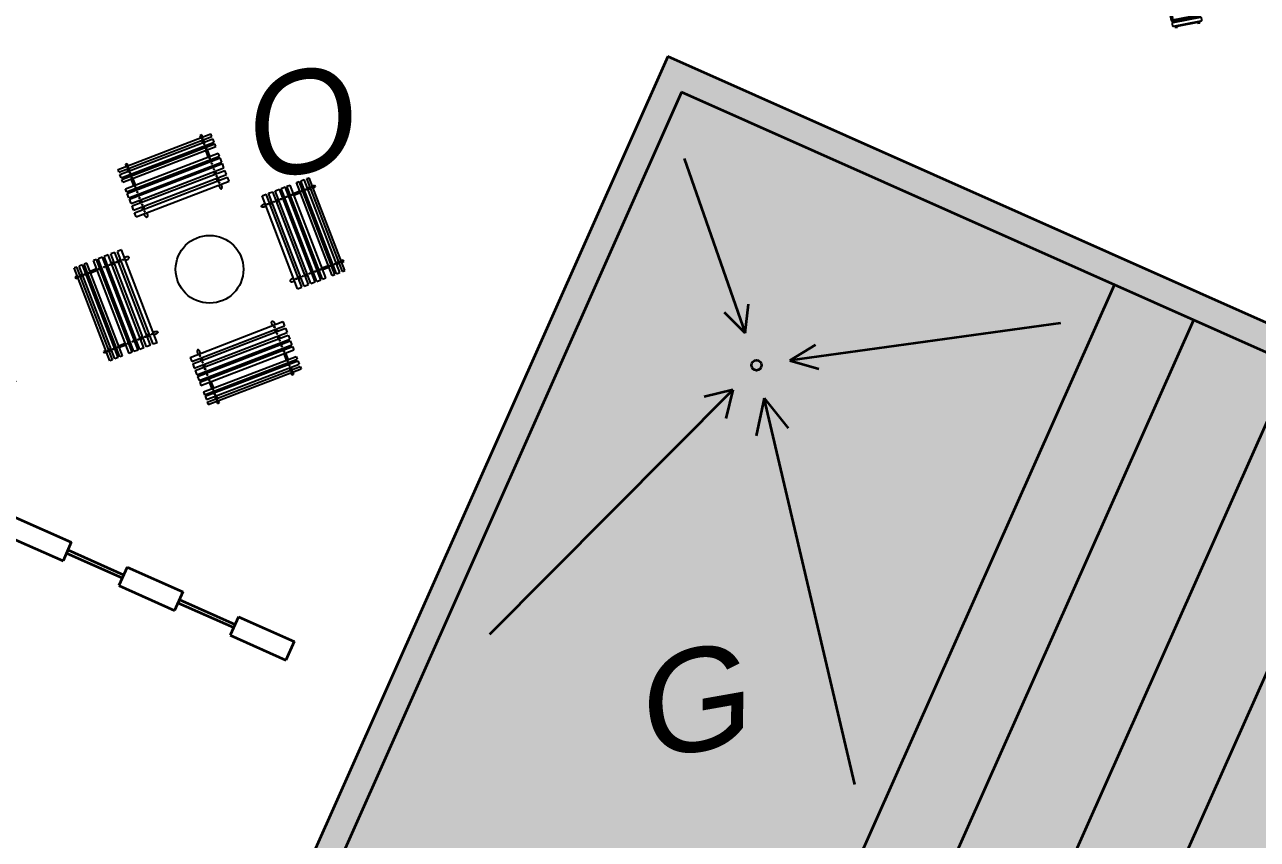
# Model space of a CAD drawing. Header units: millimetres. Extents: x 525387 to 527545, y 2235066 to 2235448.
# Drawn here: x 525562.22 to 525580.41, y 2235115.52 to 2235127.53 of the extents above; entities that cross this region are included whole.
import ezdxf

# ---------------------------------------------------------------- set-up
doc = ezdxf.new("R2010")
doc.units = ezdxf.units.MM
for name, color, linetype in [('auxiliar', 6, 'Continuous'), ('muebles', 2, 'Continuous'), ('pie de plano', 7, 'Continuous'), ('PISOS', 7, 'Continuous')]:
    doc.layers.add(name, color=color, linetype=linetype)
doc.layers.add('jardin', color=72, linetype='Continuous', lineweight=5)
doc.layers.add('muro', color=5, linetype='Continuous', lineweight=35)
doc.styles.add('ARIAL', font='ariali.ttf')

# ---------------------------------------------------------------- blocks, each defined once
blk = doc.blocks.new('Muco01pl')
at = {"color": 0, "linetype": 'ByBlock'}
for p, q in [((0.183, -0.12), (-0.167, -0.12)), ((-0.158, -0.01), (-0.132, -0.01)), ((-0.158, -0.01), (-0.158, -0.035)), ((-0.158, -0.083), (-0.158, -0.098)), ((-0.132, -0.035), (-0.132, -0.01)), ((-0.132, -0.022), (0.145, -0.022)), ((-0.132, -0.098), (-0.132, -0.083)), ((0.145, -0.01), (0.171, -0.01)), ((0.145, -0.01), (0.145, -0.035)), ((0.145, -0.083), (0.145, -0.098)), ((0.171, -0.035), (0.171, -0.01)), ((0.171, -0.098), (0.171, -0.083)), ((0.186, -0.473), (0.186, -0.123))]:
    blk.add_line(p, q, dxfattribs=at)
for points in [[(0.19, -0.035), (-0.18, -0.035, 0.414214), (-0.195, -0.05), (-0.195, -0.068, 0.414214), (-0.18, -0.083), (0.19, -0.083, 0.414214), (0.205, -0.068), (0.205, -0.05, 0.414214)], [(0.183, -0.098), (-0.167, -0.098, 0.414214), (-0.192, -0.123), (-0.192, -0.473, 0.414214), (-0.167, -0.498), (0.183, -0.498, 0.414214), (0.208, -0.473), (0.208, -0.123, 0.414214)]]:
    blk.add_lwpolyline(points, format="xyb", close=True, dxfattribs=at)
for points in [[(-0.17, -0.123), (-0.17, -0.473)], [(-0.167, -0.475), (0.183, -0.475)]]:
    blk.add_lwpolyline(points, dxfattribs=at)
for centre, start, end in [((-0.167, -0.123), 90, 180), ((0.183, -0.123), 0, 90), ((-0.167, -0.473), 180, 270), ((0.183, -0.473), 270, 0)]:
    blk.add_arc(centre, 0.0029, start, end, dxfattribs=at)
blk = doc.blocks.new('Arbo-p12')
at = {"color": 0, "linetype": 'ByBlock', "lineweight": 0}
for p, q in [((-0.099, 0.183), (-0.136, 0.494)), ((-0.099, 0.183), (-0.107, 0.489)), ((-0.099, 0.183), (-0.046, 0.487)), ((0.165, 0.278), (0.101, 0.528)), ((0.165, 0.278), (0.273, 0.459)), ((-0.099, 0.183), (-0.34, 0.405)), ((0.165, 0.278), (0.277, 0.438)), ((-0.099, 0.183), (-0.404, 0.271)), ((-0.099, 0.183), (-0.398, 0.239)), ((-0.099, 0.183), (-0.249, 0.072)), ((-0.099, 0.183), (-0.218, 0.058)), ((-0.099, 0.183), (-0.203, 0.049)), ((-0.099, 0.183), (-0.19, 0.039)), ((-0.099, 0.183), (0.034, 0.159)), ((-0.099, 0.183), (-0.072, 0.032)), ((-0.099, 0.183), (-0.042, 0.086)), ((0.165, 0.278), (-0.029, 0.259)), ((0.165, 0.278), (-0.023, 0.235)), ((0.165, 0.278), (-0.016, 0.202)), ((0.165, 0.278), (0.075, 0.181)), ((0.191, -0.081), (0.158, 0.226)), ((0.165, 0.278), (0.203, 0.206)), ((0.165, 0.278), (0.233, 0.203)), ((0.165, 0.278), (0.357, 0.157)), ((0.165, 0.278), (0.344, 0.185)), ((0.191, -0.081), (0.189, 0.218)), ((0.191, -0.081), (0.272, 0.215)), ((0.191, -0.081), (0.219, 0.213)), ((-0.307, -0.102), (-0.381, 0.085)), ((-0.307, -0.102), (-0.373, 0.116)), ((-0.307, -0.102), (-0.31, 0.107)), ((-0.307, -0.102), (-0.258, 0.101)), ((0.191, -0.081), (-0.1, 0.03)), ((0.191, -0.081), (-0.066, 0.146)), ((0.191, -0.081), (0.46, 0.06)), ((0.191, -0.081), (0.485, 0.038)), ((-0.307, -0.102), (-0.507, -0.167)), ((-0.307, -0.102), (-0.497, -0.149)), ((-0.307, -0.102), (-0.423, -0.333)), ((-0.307, -0.102), (-0.112, -0.081)), ((-0.307, -0.102), (-0.168, -0.147)), ((-0.307, -0.102), (-0.193, -0.162)), ((-0.307, -0.102), (-0.207, -0.173)), ((0.191, -0.081), (-0.105, -0.242)), ((0.191, -0.081), (0.338, -0.353)), ((0.191, -0.081), (0.388, -0.317)), ((0.191, -0.081), (0.413, -0.303)), ((0.191, -0.081), (0.518, -0.106)), ((-0.087, -0.312), (-0.304, -0.244)), ((-0.087, -0.312), (-0.284, -0.268)), ((-0.087, -0.312), (-0.262, -0.198)), ((-0.087, -0.312), (-0.228, -0.157)), ((-0.087, -0.312), (-0.049, -0.239)), ((-0.087, -0.312), (-0.029, -0.266)), ((-0.087, -0.312), (-0.02, -0.276)), ((-0.087, -0.312), (-0.013, -0.284)), ((-0.087, -0.312), (-0.154, -0.495)), ((-0.087, -0.312), (-0.145, -0.514)), ((-0.087, -0.312), (0.039, -0.536))]:
    blk.add_line(p, q, dxfattribs=at)
blk.add_circle((0.191, -0.081), 0.287, dxfattribs=at)
for centre, radius, start, end in [((-0.099, 0.183), 0.287, 57.4904, 202.572), ((0.165, 0.278), 0.183, 326.1895, 222.0248), ((-0.307, -0.102), 0.183, 350.2838, 282.3951), ((-0.087, -0.312), 0.183, 91.4437, 347.7435), ((-0.099, 0.183), 0.287, 265.0692, 270.8898)]:
    blk.add_arc(centre, radius, start, end, dxfattribs=at)

msp = doc.modelspace()

# ---------------------------------------------------------------- hatches: boundary and pattern name
h = msp.add_hatch(color=21)
h.dxf.hatch_style = 1
h.paths.add_polyline_path([(525592.053, 2235118.007), (525582.323, 2235122.339), (525582.161, 2235121.974), (525571.915, 2235126.535), (525565.184, 2235111.416), (525564.91, 2235111.538), (525564.483, 2235110.579), (525566.218, 2235109.806), (525565.568, 2235108.344), (525570.766, 2235106.03), (525571.416, 2235107.492), (525575.002, 2235105.895), (525574.839, 2235105.53), (525584.569, 2235101.198)])
at = {"layer": 'jardin'}
h = msp.add_hatch(dxfattribs=at)
h.set_pattern_fill('GRASS', color=72, scale=0.025)
h.set_pattern_definition([(90, (194.1935, -170.2468), (-0.449012806, 0.449012806), [0.1190625, -0.778963112]), (45, (194.1935, -170.2468), (-0.44901280605, 0.44901280605), [0.1190625, -0.5159375]), (135, (194.1935, -170.2468), (-0.44901280605, -0.44901280605), [0.1190625, -0.5159375])])
edge = h.paths.add_edge_path()
edge.add_line((525533.572, 2235116.835), (525533.9, 2235117.647))
edge.add_line((525533.9, 2235117.647), (525531.906, 2235118.452))
edge.add_line((525531.906, 2235118.452), (525534.154, 2235124.015))
edge.add_line((525534.154, 2235124.015), (525536.194, 2235123.191))
edge.add_line((525536.194, 2235123.191), (525536.563, 2235124.105))
edge.add_line((525536.563, 2235124.105), (525545.166, 2235120.747))
edge.add_line((525545.166, 2235120.747), (525547.35, 2235126.748))
edge.add_line((525547.35, 2235126.748), (525544.731, 2235124.94))
edge.add_line((525544.731, 2235124.94), (525543.278, 2235124.564))
edge.add_line((525543.278, 2235124.564), (525541.149, 2235125.015))
edge.add_line((525541.149, 2235125.015), (525539.94, 2235125.668))
edge.add_line((525539.94, 2235125.668), (525538.211, 2235127.925))
edge.add_line((525538.211, 2235127.925), (525537.374, 2235129.48))
edge.add_line((525537.374, 2235129.48), (525537.829, 2235130.967))
edge.add_line((525537.829, 2235130.967), (525538.562, 2235132.88))
edge.add_line((525538.562, 2235132.88), (525539.683, 2235133.683))
edge.add_line((525539.683, 2235133.683), (525542.158, 2235133.453))
edge.add_line((525542.158, 2235133.453), (525543.063, 2235133.323))
edge.add_line((525543.063, 2235133.323), (525544.238, 2235133.47))
edge.add_line((525544.238, 2235133.47), (525545.239, 2235132.863))
edge.add_line((525545.239, 2235132.863), (525545.4, 2235132.515))
edge.add_line((525545.4, 2235132.515), (525546.351, 2235132.293))
edge.add_line((525546.351, 2235132.293), (525547.6, 2235131.642))
edge.add_line((525547.6, 2235131.642), (525548.504, 2235129.921))
edge.add_line((525548.504, 2235129.921), (525549.449, 2235132.519))
edge.add_line((525549.449, 2235132.519), (525547.034, 2235134.148))
edge.add_arc((525553.401, 2235142.034), 10.135, 170.2845, 231.0837, ccw=False)
edge.add_line((525543.411, 2235143.745), (525550.021, 2235160.17))
edge.add_arc((525555.83, 2235157.681), 6.32, 80.3819, 156.8009, ccw=False)
edge.add_line((525556.886, 2235163.912), (525568.066, 2235162.234))
edge.add_line((525568.066, 2235162.234), (525571.101, 2235160.371))
edge.add_line((525571.101, 2235160.371), (525574.61, 2235161.208))
edge.add_line((525574.61, 2235161.208), (525591.977, 2235158.205))
edge.add_line((525591.977, 2235158.205), (525597.576, 2235155.769))
edge.add_line((525597.576, 2235155.769), (525606.918, 2235148.962))
edge.add_line((525606.918, 2235148.962), (525607.48, 2235148.438))
edge.add_line((525607.48, 2235148.438), (525607.731, 2235148.81))
edge.add_line((525607.731, 2235148.81), (525605.017, 2235151.256))
edge.add_line((525605.017, 2235151.256), (525606.157, 2235160.241))
edge.add_line((525606.157, 2235160.241), (525587.956, 2235162.551))
edge.add_line((525587.956, 2235162.551), (525576.383, 2235164.02))
edge.add_line((525576.383, 2235164.02), (525549.933, 2235167.989))
edge.add_line((525549.933, 2235167.989), (525525.945, 2235108.378))
edge.add_line((525525.945, 2235108.378), (525533.227, 2235106.904))
edge.add_arc((525533.827, 2235117.432), 10.545, 266.7354, 327.7677)
edge.add_arc((525538.862, 2235116.27), 5.917, 311.0411, 382.0561)
edge.add_line((525544.346, 2235118.492), (525544.756, 2235119.619))
edge.add_line((525544.756, 2235119.619), (525540.306, 2235121.356))
edge.add_line((525540.306, 2235121.356), (525538.118, 2235115.942))
edge.add_line((525538.118, 2235115.942), (525535.221, 2235117.113))
edge.add_line((525535.221, 2235117.113), (525534.921, 2235116.371))
edge.add_line((525534.921, 2235116.371), (525534.185, 2235116.058))
edge.add_arc((525532.324, 2235115.206), 2.047, -100.1078, 24.6049, ccw=False)
edge.add_line((525531.965, 2235113.191), (525531.564, 2235112.198))
edge.add_arc((525530.709, 2235111.218), 1.3, -272.9179, 48.9179, ccw=False)
edge.add_line((525530.775, 2235112.516), (525531.177, 2235113.51))
edge.add_arc((525532.322, 2235115.21), 2.05, 52.4373, 236.0348, ccw=False)
h.paths.add_polyline_path([(525537.138, 2235126.862), (525536.482, 2235125.239), (525534.906, 2235125.876), (525535.561, 2235127.498)], flags=16)
h = msp.add_hatch(dxfattribs=at)
h.set_pattern_fill('GRASS', color=72, scale=0.025)
h.set_pattern_definition([(90, (-1981.939, -359.22754), (-0.449012806, 0.449012806), [0.1190625, -0.778963112]), (45, (-1981.939, -359.22754), (-0.44901280605, 0.44901280605), [0.1190625, -0.5159375]), (135, (-1981.939, -359.22754), (-0.44901280605, -0.44901280605), [0.1190625, -0.5159375])])
edge = h.paths.add_edge_path()
edge.add_line((525556.34, 2235142.588), (525552.969, 2235134.882))
edge.add_line((525552.969, 2235134.882), (525551.654, 2235131.268))
edge.add_line((525551.654, 2235131.268), (525553.68, 2235129.263))
edge.add_line((525553.68, 2235129.263), (525560.96, 2235126.022))
edge.add_line((525560.96, 2235126.022), (525562.211, 2235128.831))
edge.add_line((525562.211, 2235128.831), (525560.201, 2235129.726))
edge.add_line((525560.201, 2235129.726), (525559.469, 2235128.081))
edge.add_line((525559.469, 2235128.081), (525553.577, 2235130.705))
edge.add_line((525553.577, 2235130.705), (525556.505, 2235137.282))
edge.add_line((525556.505, 2235137.282), (525562.398, 2235134.659))
edge.add_line((525562.398, 2235134.659), (525563.266, 2235134.272))
edge.add_line((525563.266, 2235134.272), (525564.408, 2235133.764))
edge.add_line((525564.408, 2235133.764), (525564.912, 2235134.898))
edge.add_line((525564.912, 2235134.898), (525566.019, 2235137.384))
edge.add_line((525566.019, 2235137.384), (525566.665, 2235138.834))
edge.add_line((525566.665, 2235138.834), (525565.751, 2235139.241))
edge.add_line((525565.751, 2235139.241), (525565.019, 2235137.596))
edge.add_line((525565.019, 2235137.596), (525559.127, 2235140.22))
edge.add_line((525559.127, 2235140.22), (525562.055, 2235146.797))
edge.add_line((525562.055, 2235146.797), (525567.948, 2235144.174))
edge.add_line((525567.948, 2235144.174), (525568.167, 2235144.076))
edge.add_line((525568.167, 2235144.076), (525568.861, 2235143.767))
edge.add_line((525568.861, 2235143.767), (525569.319, 2235144.795))
edge.add_line((525569.319, 2235144.795), (525560.659, 2235148.651))
edge.add_line((525560.659, 2235148.651), (525562.692, 2235153.218))
edge.add_line((525562.692, 2235153.218), (525566.347, 2235151.591))
edge.add_line((525566.347, 2235151.591), (525564.923, 2235148.394))
edge.add_line((525564.923, 2235148.394), (525572.365, 2235145.081))
edge.add_line((525572.365, 2235145.081), (525574.13, 2235144.295))
edge.add_line((525574.13, 2235144.295), (525575.394, 2235147.134))
edge.add_line((525575.394, 2235147.134), (525574.298, 2235147.622))
edge.add_line((525574.298, 2235147.622), (525573.566, 2235145.977))
edge.add_line((525573.566, 2235145.977), (525567.673, 2235148.601))
edge.add_line((525567.673, 2235148.601), (525570.602, 2235155.178))
edge.add_line((525570.602, 2235155.178), (525576.494, 2235152.555))
edge.add_line((525576.494, 2235152.555), (525578.247, 2235151.575))
edge.add_line((525578.247, 2235151.575), (525578.978, 2235151.249))
edge.add_line((525578.978, 2235151.249), (525577.933, 2235156.171))
edge.add_line((525577.933, 2235156.171), (525574.751, 2235156.721))
edge.add_line((525574.751, 2235156.721), (525572.463, 2235158.126))
edge.add_line((525572.463, 2235158.126), (525561.623, 2235155.539))
edge.add_line((525561.623, 2235155.539), (525557.524, 2235150.032))
edge.add_arc((525539.402, 2235149.096), 18.146, -21.0198, 2.9543, ccw=False)
h = msp.add_hatch(dxfattribs=at)
h.set_pattern_fill('GRASS', color=72, scale=0.025)
h.set_pattern_definition([(90, (-1981.939, -359.22754), (-0.449012806, 0.449012806), [0.1190625, -0.778963112]), (45, (-1981.939, -359.22754), (-0.44901280605, 0.44901280605), [0.1190625, -0.5159375]), (135, (-1981.939, -359.22754), (-0.44901280605, -0.44901280605), [0.1190625, -0.5159375])])
edge = h.paths.add_edge_path()
edge.add_arc((525534.332, 2235116.908), 12.335, 300.9245, 326.9323, ccw=False)
edge.add_arc((525534.069, 2235116.746), 12.335, 276.3541, 302.362, ccw=False)
edge.add_line((525535.434, 2235104.486), (525544.69, 2235081.25))
edge.add_line((525544.69, 2235081.25), (525558.333, 2235080.808))
edge.add_line((525558.333, 2235080.808), (525569.744, 2235081.316))
edge.add_line((525569.744, 2235081.316), (525566.199, 2235091.954))
edge.add_line((525566.199, 2235091.954), (525565.182, 2235090.992))
edge.add_line((525565.182, 2235090.992), (525564.567, 2235090.411))
edge.add_line((525564.567, 2235090.411), (525560.486, 2235086.555))
edge.add_line((525560.486, 2235086.555), (525555.307, 2235081.66))
edge.add_line((525555.307, 2235081.66), (525544.258, 2235088.276))
edge.add_line((525544.258, 2235088.276), (525551.58, 2235097.093))
edge.add_line((525551.58, 2235097.093), (525552.497, 2235096.685))
edge.add_line((525552.497, 2235096.685), (525553.867, 2235099.763))
edge.add_line((525553.867, 2235099.763), (525554.086, 2235100.255))
edge.add_line((525554.086, 2235100.255), (525554.151, 2235100.401))
edge.add_line((525554.151, 2235100.401), (525553.603, 2235100.645))
edge.add_line((525553.603, 2235100.645), (525552.222, 2235097.544))
edge.add_line((525552.222, 2235097.544), (525550.335, 2235098.384))
edge.add_line((525550.335, 2235098.384), (525550.189, 2235098.449))
edge.add_line((525550.189, 2235098.449), (525544.256, 2235101.091))
edge.add_line((525544.256, 2235101.091), (525550.945, 2235116.114))
edge.add_line((525550.945, 2235116.114), (525557.312, 2235113.279))
edge.add_line((525557.312, 2235113.279), (525556.804, 2235112.137))
edge.add_line((525556.804, 2235112.137), (525559.499, 2235110.937))
edge.add_line((525559.499, 2235110.937), (525559.377, 2235110.663))
edge.add_line((525559.377, 2235110.663), (525561.112, 2235109.89))
edge.add_line((525561.112, 2235109.89), (525557.655, 2235102.125))
edge.add_line((525557.655, 2235102.125), (525558.203, 2235101.881))
edge.add_line((525558.203, 2235101.881), (525561.986, 2235110.377))
edge.add_line((525561.986, 2235110.377), (525558.043, 2235112.132))
edge.add_line((525558.043, 2235112.132), (525558.745, 2235113.708))
edge.add_line((525558.745, 2235113.708), (525550.492, 2235117.383))
edge.add_line((525550.492, 2235117.383), (525547.085, 2235118.71))
edge.add_line((525547.085, 2235118.71), (525546.991, 2235118.451))
edge.add_arc((525538.862, 2235116.27), 8.417, -46.3758, 15.0187, ccw=False)
at = {"layer": 'muro', "linetype": 'Continuous'}
h = msp.add_hatch(dxfattribs=at)
h.set_pattern_fill('GRAVEL', color=103, scale=0.02, angle=-114)
h.set_pattern_definition([(114.012788, (525551.29921, 2235391.699582), (-2.5237521145, 5.572248672), [0.0683443, -6.7660967]), (70.969741, (525551.2714, 2235391.762012), (-2.0153854563, -5.775595334), [0.11728094, -11.6108098]), (18.510447, (525551.30964, 2235391.872883), (-7.1711141632, -2.367966566), [0.0826963, -8.1869446]), (153.273689, (525551.274204, 2235392.10553), (9.0749996345, -4.596525387), [0.1068009, -10.5732875]), (178.833654, (525551.178813, 2235392.153562), (6.6020841832, -0.1590611135), [0.1047267, -10.36796155]), (243.273689, (525551.074108, 2235392.155693), (4.596525387, 9.0749996345), [0.1068009, -10.5732875]), (283.6942405, (525551.026076, 2235392.060303), (-1.9547221344, 8.099276349), [0.1412387, -13.9826231]), (318.255328, (525551.059513, 2235391.923079), (8.7634285312, -7.7942563711), [0.1333439, -13.2010513]), (7.429566, (525551.159003, 2235391.834297), (7.6860319196, 1.0265599497), [0.1071626, -10.6091091]), (61.236358, (525551.265266, 2235391.848154), (-2.736925455, -4.898269802), [0.1223427, -5.9947874]), (108.397438, (525551.324137, 2235391.955401), (-2.6254254414, 7.8418174712), [0.1582156, -15.6633545]), (24.814075, (525551.065007, 2235391.648156), (4.230842058, 2.008834359), [0.0540009, -5.3461132]), (57.469234, (525551.114022, 2235391.67082), (-3.6142509749, -5.6198097735), [0.1027364, -10.1709278]), (111, (525551.16927, 2235391.75744), (-0.4640811, 0.2066222), [0.0718419, -0.6465786]), (89.19859, (525551.23942, 2235391.76513), (-0.104948889, -2.733649892), [0.0386883, -3.8301245]), (177.80141, (525551.23996, 2235391.80381), (1.598865492, -0.15578555), [0.0547131, -2.6809506]), (276.963757, (525551.18529, 2235391.80591), (0.30829554, -1.805487707), [0.0888639, -2.8732596]), (47.56505, (525551.19606, 2235391.7177), (-0.87732552, -0.72153997), [0.0642574, -1.5421796]), (262.38954, (525551.359804, 2235392.07298), (-0.6739788694, -5.260677569), [0.0900176, -8.9117653]), (316.346176, (525551.347883, 2235391.983754), (-4.2784031584, 4.1291687316), [0.0755198, -7.4764431]), (179.19859, (525551.28888, 2235391.67638), (2.733649892, -0.104948889), [0.077376, -3.7914367]), (229.61046, (525551.211512, 2235391.67746), (3.458465424, 4.020944281), [0.0900176, -8.9117653]), (225.443955, (525551.072074, 2235392.201085), (1.961273258, 1.907161033), [0.086807, -4.2535469]), (180.77514, (525551.01117, 2235392.13923), (6.1380030907, 0.0475611042), [0.0727344, -7.2007187]), (312.80141, (525550.82273, 2235391.87836), (1.907161033, -1.961273258), [0.077376, -3.7914367]), (263.354025, (525550.875307, 2235391.821588), (0.8297644205, 6.859543061), [0.08515655, -8.4304752]), (315.443955, (525550.92398, 2235392.10576), (-1.907161033, 1.961273258), [0.0434035, -4.2969504]), (347.309932, (525550.83513, 2235391.9062), (2.062946585, -0.362407766), [0.0259029, -2.564399]), (51.963757, (525550.8604, 2235391.90051), (-1.083947737, -1.185621063), [0.1047267, -1.9898109]), (72.009006, (525550.92493, 2235391.983), (-1.602141054, -4.8474331396), [0.0970534, -9.608273]), (189.69007, (525551.14352, 2235391.8245), (1.1347844, 0.05083666), [0.0732648, -1.7583553]), (239.1572266, (525551.071304, 2235391.812175), (-4.4407398342, -7.476134143), [0.12791135, -12.6632018]), (306.945396, (525551.005726, 2235391.702354), (-2.422078789, 3.302679873), [0.05230165, -5.1778785]), (336, (525551.03716, 2235391.66055), (0.6707033, 0.2574589), [0.03048, -0.47752]), (6.256437, (525550.942984, 2235391.986082), (-4.075056506, -0.409968867), [0.0705734, -6.98678815]), (294.012787, (525551.013138, 2235391.993773), (2.5237521145, -5.572248672), [0.1366886, -6.6977524]), (246, (525551.06876, 2235391.8689), (0.2574589, -0.6707033), [0.13208, -0.37592]), (211.304846, (525551.01504, 2235391.748253), (-5.3147897925, -3.194455425), [0.0803219, -7.95186334]), (140.054604, (525550.94641, 2235391.70652), (-1.649702155, 1.290569951), [0.0739658, -3.62433]), (93.645975, (525550.889705, 2235391.75401), (-0.7149888451, 10.883762904), [0.120429, -11.9224929]), (61.426079, (525550.882047, 2235391.874195), (3.1501698834, 5.8264319876), [0.1274059, -12.6131693])])
h.paths.add_polyline_path([(525571.915, 2235126.535), (525582.161, 2235121.974), (525582.323, 2235122.339), (525571.713, 2235127.063), (525564.981, 2235111.944), (525564.707, 2235112.066), (525563.955, 2235110.376), (525565.69, 2235109.603), (525566.218, 2235109.806), (525564.483, 2235110.579), (525564.91, 2235111.538), (525565.184, 2235111.416)])
at = {"layer": 'PISOS'}
h = msp.add_hatch(dxfattribs=at)
h.set_pattern_fill('HONEY', color=9, scale=0.09)
h.set_pattern_definition([(0, (-1981.939, -359.22754), (0.428625, 0.24746675805), [0.28575, -0.5715]), (120, (-1981.939, -359.22754), (-0.428624999063, 0.247466759672), [0.28575, -0.5715]), (60, (-1981.939, -359.22754), (9.37e-10, 0.494933517722), [-0.5715, 0.28575])])
h.paths.add_polyline_path([(525606.953, 2235145.513), (525607.236, 2235145.932), (525606.348, 2235146.761), (525605.845, 2235146.015, 0.123128), (525605.298, 2235145.814), (525594.712, 2235153.527), (525591.053, 2235155.12), (525575.183, 2235157.864), (525574.203, 2235158.466), (525573.575, 2235157.443), (525574.751, 2235156.721), (525579.311, 2235155.932), (525575.727, 2235147.88), (525574.63, 2235148.369), (525574.224, 2235147.455), (525575.32, 2235146.967), (525574.13, 2235144.295), (525575.226, 2235143.807), (525580.531, 2235155.721), (525590.706, 2235153.962), (525594.351, 2235152.376), (525589.375, 2235141.199), (525590.472, 2235140.711), (525592.735, 2235145.794), (525595.871, 2235144.397), (525596.278, 2235145.311), (525593.141, 2235146.707), (525595.32, 2235151.6), (525604.777, 2235144.709, 0.14512), (525605.032, 2235144.076), (525601.373, 2235135.858), (525602.47, 2235135.369), (525603.183, 2235136.972), (525605.056, 2235136.138), (525605.463, 2235137.052), (525603.59, 2235137.886), (525606.149, 2235143.635, 0.164148), (525606.832, 2235143.985), (525613.351, 2235137.903), (525616.847, 2235134.438), (525619.271, 2235131.88), (525608.948, 2235128.44), (525600.966, 2235131.992), (525600.46, 2235130.854), (525608.546, 2235127.255), (525609.414, 2235124.653), (525614.157, 2235126.233), (525613.354, 2235128.643), (525620.182, 2235130.918), (525621.736, 2235129.278), (525623.374, 2235127.55), (525627.796, 2235122.712), (525627.831, 2235119.195), (525631.696, 2235120.483), (525630.196, 2235122.066, -0.065036), (525628.706, 2235123.494), (525624.252, 2235128.368), (525622.608, 2235130.103), (525617.705, 2235135.277), (525614.183, 2235138.768)])

# ---------------------------------------------------------------- linework, layer by layer
at = {"layer": 'auxiliar', "color": 6}
msp.add_circle((525564.952, 2235123.924), 0.5, dxfattribs=at)
at = {"layer": 'muebles', "color": 6}
for p, q in [((525563.602, 2235125.395), (525564.972, 2235125.921)), ((525563.616, 2235125.358), (525564.986, 2235125.884)), ((525563.63, 2235125.322), (525565, 2235125.847)), ((525564.837, 2235125.906), (525564.812, 2235125.896)), ((525564.824, 2235125.864), (525564.812, 2235125.896)), ((525564.849, 2235125.874), (525564.837, 2235125.906)), ((525564.853, 2235125.791), (525564.838, 2235125.828)), ((525564.877, 2235125.8), (525564.863, 2235125.837)), ((525564.986, 2235125.884), (525564.972, 2235125.921)), ((525565.019, 2235125.798), (525565, 2235125.847)), ((525563.649, 2235125.272), (525565.019, 2235125.798)), ((525563.658, 2235125.248), (525565.028, 2235125.774)), ((525563.674, 2235125.208), (525565.043, 2235125.734)), ((525563.711, 2235125.111), (525565.081, 2235125.637)), ((525564.881, 2235125.717), (525564.871, 2235125.742)), ((525564.905, 2235125.726), (525564.896, 2235125.751)), ((525564.933, 2235125.58), (525564.896, 2235125.678)), ((525564.958, 2235125.59), (525564.92, 2235125.687)), ((525565.043, 2235125.734), (525565.028, 2235125.774)), ((525565.098, 2235125.591), (525565.081, 2235125.637)), ((525563.713, 2235125.474), (525563.737, 2235125.483)), ((525563.725, 2235125.442), (525563.713, 2235125.474)), ((525563.729, 2235125.065), (525565.098, 2235125.591)), ((525563.749, 2235125.452), (525563.737, 2235125.483)), ((525563.738, 2235125.041), (525565.108, 2235125.567)), ((525563.762, 2235124.979), (525565.131, 2235125.505)), ((525563.771, 2235124.955), (525565.141, 2235125.481)), ((525564.96, 2235125.51), (525564.951, 2235125.535)), ((525564.985, 2235125.519), (525564.975, 2235125.544)), ((525564.993, 2235125.424), (525564.984, 2235125.449)), ((525565.018, 2235125.433), (525565.008, 2235125.458)), ((525565.131, 2235125.505), (525565.108, 2235125.567)), ((525565.164, 2235125.419), (525565.141, 2235125.481)), ((525563.616, 2235125.358), (525563.602, 2235125.395)), ((525563.649, 2235125.272), (525563.63, 2235125.322)), ((525563.753, 2235125.369), (525563.739, 2235125.405)), ((525563.778, 2235125.378), (525563.763, 2235125.415)), ((525563.781, 2235125.295), (525563.772, 2235125.32)), ((525563.795, 2235124.893), (525565.164, 2235125.419)), ((525563.806, 2235125.304), (525563.796, 2235125.329)), ((525563.809, 2235124.857), (525565.178, 2235125.382)), ((525563.832, 2235124.795), (525565.202, 2235125.321)), ((525563.846, 2235124.758), (525565.216, 2235125.284)), ((525565.031, 2235125.326), (525565.017, 2235125.363)), ((525565.056, 2235125.335), (525565.041, 2235125.372)), ((525565.093, 2235125.237), (525565.079, 2235125.274)), ((525565.202, 2235125.321), (525565.178, 2235125.382)), ((525565.24, 2235125.223), (525565.216, 2235125.284)), ((525566.387, 2235125.26), (525566.424, 2235125.274)), ((525566.949, 2235123.905), (525566.424, 2235125.274)), ((525563.674, 2235125.208), (525563.658, 2235125.248)), ((525563.729, 2235125.065), (525563.711, 2235125.111)), ((525563.834, 2235125.158), (525563.796, 2235125.256)), ((525563.858, 2235125.168), (525563.821, 2235125.265)), ((525563.861, 2235125.088), (525563.851, 2235125.112)), ((525563.87, 2235124.697), (525565.24, 2235125.223)), ((525563.885, 2235125.097), (525563.876, 2235125.122)), ((525565.069, 2235125.228), (525565.055, 2235125.264)), ((525565.922, 2235125.082), (525565.983, 2235125.105)), ((525566.509, 2235123.736), (525565.983, 2235125.105)), ((525566.008, 2235125.115), (525566.069, 2235125.138)), ((525566.534, 2235123.745), (525566.008, 2235125.115)), ((525566.595, 2235123.769), (525566.069, 2235125.138)), ((525566.094, 2235125.148), (525566.14, 2235125.165)), ((525566.62, 2235123.778), (525566.094, 2235125.148)), ((525566.666, 2235123.796), (525566.14, 2235125.165)), ((525566.237, 2235125.203), (525566.276, 2235125.218)), ((525566.763, 2235123.833), (525566.237, 2235125.203)), ((525566.802, 2235123.848), (525566.276, 2235125.218)), ((525566.301, 2235125.227), (525566.35, 2235125.246)), ((525566.827, 2235123.858), (525566.301, 2235125.227)), ((525566.323, 2235125.095), (525566.348, 2235125.105)), ((525566.876, 2235123.877), (525566.35, 2235125.246)), ((525566.913, 2235123.891), (525566.387, 2235125.26)), ((525566.397, 2235125.123), (525566.434, 2235125.138)), ((525566.407, 2235125.099), (525566.443, 2235125.113)), ((525566.471, 2235125.152), (525566.502, 2235125.164)), ((525566.48, 2235125.127), (525566.512, 2235125.139)), ((525566.502, 2235125.164), (525566.512, 2235125.139)), ((525563.762, 2235124.979), (525563.738, 2235125.041)), ((525563.795, 2235124.893), (525563.771, 2235124.955)), ((525563.894, 2235125.002), (525563.884, 2235125.027)), ((525563.918, 2235125.011), (525563.909, 2235125.036)), ((525563.931, 2235124.904), (525563.917, 2235124.941)), ((525563.956, 2235124.913), (525563.942, 2235124.95)), ((525565.726, 2235125.006), (525565.787, 2235125.03)), ((525566.251, 2235123.637), (525565.726, 2235125.006)), ((525566.313, 2235123.66), (525565.787, 2235125.03)), ((525565.824, 2235125.044), (525565.885, 2235125.068)), ((525566.349, 2235123.675), (525565.824, 2235125.044)), ((525565.834, 2235124.907), (525565.871, 2235124.921)), ((525566.411, 2235123.698), (525565.885, 2235125.068)), ((525566.448, 2235123.712), (525565.922, 2235125.082)), ((525565.932, 2235124.945), (525565.969, 2235124.959)), ((525565.942, 2235124.92), (525565.979, 2235124.935)), ((525566.03, 2235124.983), (525566.055, 2235124.992)), ((525566.04, 2235124.958), (525566.064, 2235124.968)), ((525566.116, 2235125.016), (525566.141, 2235125.025)), ((525566.126, 2235124.991), (525566.15, 2235125)), ((525566.187, 2235125.043), (525566.284, 2235125.08)), ((525566.196, 2235125.018), (525566.293, 2235125.055)), ((525566.333, 2235125.071), (525566.357, 2235125.08)), ((525563.832, 2235124.795), (525563.809, 2235124.857)), ((525563.87, 2235124.697), (525563.846, 2235124.758)), ((525563.969, 2235124.806), (525563.955, 2235124.842)), ((525563.994, 2235124.815), (525563.98, 2235124.852)), ((525565.843, 2235124.883), (525565.88, 2235124.897)), ((525563.654, 2235124.211), (525563.592, 2235124.188)), ((525564.118, 2235122.818), (525563.592, 2235124.188)), ((525564.179, 2235122.841), (525563.654, 2235124.211)), ((525563.142, 2235124.015), (525563.103, 2235124)), ((525563.628, 2235122.63), (525563.103, 2235124)), ((525563.668, 2235122.645), (525563.142, 2235124.015)), ((525563.285, 2235124.07), (525563.239, 2235124.052)), ((525563.765, 2235122.682), (525563.239, 2235124.052)), ((525563.811, 2235122.7), (525563.285, 2235124.07)), ((525563.371, 2235124.103), (525563.31, 2235124.079)), ((525563.836, 2235122.709), (525563.31, 2235124.079)), ((525563.897, 2235122.733), (525563.371, 2235124.103)), ((525563.457, 2235124.136), (525563.396, 2235124.112)), ((525563.922, 2235122.742), (525563.396, 2235124.112)), ((525563.983, 2235122.766), (525563.457, 2235124.136)), ((525563.555, 2235124.173), (525563.494, 2235124.15)), ((525564.02, 2235122.78), (525563.494, 2235124.15)), ((525563.541, 2235124.027), (525563.504, 2235124.013)), ((525563.551, 2235124.002), (525563.514, 2235123.988)), ((525564.081, 2235122.804), (525563.555, 2235124.173)), ((525563.639, 2235124.065), (525563.602, 2235124.051)), ((525563.649, 2235124.04), (525563.612, 2235124.026)), ((525566.746, 2235123.996), (525566.77, 2235124.005)), ((525566.819, 2235124.024), (525566.856, 2235124.038)), ((525566.829, 2235123.999), (525566.865, 2235124.013)), ((525566.893, 2235124.052), (525566.925, 2235124.064)), ((525566.902, 2235124.028), (525566.934, 2235124.04)), ((525566.934, 2235124.04), (525566.925, 2235124.064)), ((525562.992, 2235123.957), (525562.955, 2235123.943)), ((525563.481, 2235122.573), (525562.955, 2235123.943)), ((525563.003, 2235123.82), (525562.971, 2235123.808)), ((525563.518, 2235122.588), (525562.992, 2235123.957)), ((525563.078, 2235123.99), (525563.029, 2235123.971)), ((525563.555, 2235122.602), (525563.029, 2235123.971)), ((525563.076, 2235123.849), (525563.039, 2235123.834)), ((525563.086, 2235123.824), (525563.049, 2235123.81)), ((525563.604, 2235122.621), (525563.078, 2235123.99)), ((525563.15, 2235123.877), (525563.125, 2235123.867)), ((525563.159, 2235123.852), (525563.135, 2235123.843)), ((525563.286, 2235123.929), (525563.189, 2235123.892)), ((525563.296, 2235123.905), (525563.199, 2235123.867)), ((525563.357, 2235123.956), (525563.332, 2235123.947)), ((525563.366, 2235123.932), (525563.342, 2235123.922)), ((525563.443, 2235123.989), (525563.418, 2235123.98)), ((525563.452, 2235123.965), (525563.428, 2235123.955)), ((525566.256, 2235123.808), (525566.293, 2235123.822)), ((525566.354, 2235123.845), (525566.391, 2235123.86)), ((525566.364, 2235123.821), (525566.401, 2235123.835)), ((525566.453, 2235123.883), (525566.477, 2235123.893)), ((525566.462, 2235123.859), (525566.487, 2235123.868)), ((525566.538, 2235123.916), (525566.563, 2235123.926)), ((525566.548, 2235123.892), (525566.572, 2235123.901)), ((525566.609, 2235123.943), (525566.706, 2235123.98)), ((525566.618, 2235123.919), (525566.716, 2235123.956)), ((525566.755, 2235123.971), (525566.78, 2235123.98)), ((525566.763, 2235123.833), (525566.802, 2235123.848)), ((525566.827, 2235123.858), (525566.876, 2235123.877)), ((525566.913, 2235123.891), (525566.949, 2235123.905)), ((525562.971, 2235123.808), (525562.98, 2235123.784)), ((525563.012, 2235123.796), (525562.98, 2235123.784)), ((525566.251, 2235123.637), (525566.313, 2235123.66)), ((525566.266, 2235123.783), (525566.302, 2235123.797)), ((525566.349, 2235123.675), (525566.411, 2235123.698)), ((525566.448, 2235123.712), (525566.509, 2235123.736)), ((525566.534, 2235123.745), (525566.595, 2235123.769)), ((525566.62, 2235123.778), (525566.666, 2235123.796)), ((525564.665, 2235122.625), (525566.035, 2235123.151)), ((525564.689, 2235122.564), (525566.058, 2235123.089)), ((525566.035, 2235123.151), (525566.058, 2235123.089)), ((525563.963, 2235122.928), (525563.926, 2235122.913)), ((525563.973, 2235122.903), (525563.936, 2235122.889)), ((525564.061, 2235122.965), (525564.025, 2235122.951)), ((525564.071, 2235122.941), (525564.034, 2235122.927)), ((525564.703, 2235122.527), (525566.073, 2235123.053)), ((525564.727, 2235122.465), (525566.096, 2235122.991)), ((525564.741, 2235122.429), (525566.11, 2235122.954)), ((525565.911, 2235123.033), (525565.925, 2235122.996)), ((525565.936, 2235123.042), (525565.95, 2235123.005)), ((525565.949, 2235122.935), (525565.963, 2235122.898)), ((525565.973, 2235122.944), (525565.988, 2235122.907)), ((525566.073, 2235123.053), (525566.096, 2235122.991)), ((525566.11, 2235122.954), (525566.134, 2235122.893)), ((525563.425, 2235122.721), (525563.393, 2235122.709)), ((525563.498, 2235122.749), (525563.461, 2235122.735)), ((525563.508, 2235122.725), (525563.471, 2235122.71)), ((525563.572, 2235122.777), (525563.547, 2235122.768)), ((525563.581, 2235122.753), (525563.557, 2235122.743)), ((525563.709, 2235122.83), (525563.611, 2235122.792)), ((525563.718, 2235122.805), (525563.621, 2235122.768)), ((525563.779, 2235122.857), (525563.754, 2235122.847)), ((525563.788, 2235122.832), (525563.764, 2235122.823)), ((525563.897, 2235122.733), (525563.836, 2235122.709)), ((525563.865, 2235122.89), (525563.84, 2235122.88)), ((525563.874, 2235122.865), (525563.85, 2235122.856)), ((525563.983, 2235122.766), (525563.922, 2235122.742)), ((525564.081, 2235122.804), (525564.02, 2235122.78)), ((525564.179, 2235122.841), (525564.118, 2235122.818)), ((525564.764, 2235122.367), (525566.134, 2235122.893)), ((525564.774, 2235122.343), (525566.143, 2235122.868)), ((525564.797, 2235122.281), (525566.167, 2235122.807)), ((525564.807, 2235122.257), (525566.176, 2235122.783)), ((525564.824, 2235122.211), (525566.194, 2235122.737)), ((525565.987, 2235122.836), (525565.996, 2235122.812)), ((525566.011, 2235122.846), (525566.021, 2235122.821)), ((525566.02, 2235122.751), (525566.029, 2235122.726)), ((525566.044, 2235122.76), (525566.054, 2235122.735)), ((525566.143, 2235122.868), (525566.167, 2235122.807)), ((525566.176, 2235122.783), (525566.194, 2235122.737)), ((525563.402, 2235122.684), (525563.393, 2235122.709)), ((525563.434, 2235122.696), (525563.402, 2235122.684)), ((525563.518, 2235122.588), (525563.481, 2235122.573)), ((525563.604, 2235122.621), (525563.555, 2235122.602)), ((525563.668, 2235122.645), (525563.628, 2235122.63)), ((525563.811, 2235122.7), (525563.765, 2235122.682)), ((525564.665, 2235122.625), (525564.689, 2235122.564)), ((525564.812, 2235122.611), (525564.826, 2235122.574)), ((525564.836, 2235122.62), (525564.85, 2235122.583)), ((525564.862, 2235122.114), (525566.231, 2235122.639)), ((525564.877, 2235122.074), (525566.246, 2235122.6)), ((525564.886, 2235122.05), (525566.256, 2235122.575)), ((525566.047, 2235122.68), (525566.084, 2235122.583)), ((525566.071, 2235122.689), (525566.108, 2235122.592)), ((525566.099, 2235122.543), (525566.108, 2235122.519)), ((525566.124, 2235122.553), (525566.133, 2235122.528)), ((525566.231, 2235122.639), (525566.246, 2235122.6)), ((525566.256, 2235122.575), (525566.275, 2235122.526)), ((525564.703, 2235122.527), (525564.727, 2235122.465)), ((525564.741, 2235122.429), (525564.764, 2235122.367)), ((525564.849, 2235122.513), (525564.863, 2235122.476)), ((525564.874, 2235122.522), (525564.888, 2235122.485)), ((525564.887, 2235122.414), (525564.896, 2235122.39)), ((525564.905, 2235122.001), (525566.275, 2235122.526)), ((525564.912, 2235122.424), (525564.921, 2235122.399)), ((525564.919, 2235121.964), (525566.289, 2235122.49)), ((525564.933, 2235121.927), (525566.303, 2235122.453)), ((525566.127, 2235122.47), (525566.141, 2235122.433)), ((525566.152, 2235122.479), (525566.166, 2235122.442)), ((525566.156, 2235122.396), (525566.168, 2235122.364)), ((525566.192, 2235122.374), (525566.168, 2235122.364)), ((525566.18, 2235122.406), (525566.192, 2235122.374)), ((525566.289, 2235122.49), (525566.303, 2235122.453)), ((525564.774, 2235122.343), (525564.797, 2235122.281)), ((525564.807, 2235122.257), (525564.824, 2235122.211)), ((525564.92, 2235122.328), (525564.929, 2235122.304)), ((525564.945, 2235122.338), (525564.954, 2235122.313)), ((525564.947, 2235122.258), (525564.984, 2235122.161)), ((525564.972, 2235122.267), (525565.009, 2235122.17)), ((525564.862, 2235122.114), (525564.877, 2235122.074)), ((525564.886, 2235122.05), (525564.905, 2235122.001)), ((525564.999, 2235122.121), (525565.009, 2235122.097)), ((525565.024, 2235122.131), (525565.033, 2235122.106)), ((525565.028, 2235122.048), (525565.042, 2235122.011)), ((525565.052, 2235122.057), (525565.066, 2235122.02)), ((525564.919, 2235121.964), (525564.933, 2235121.927)), ((525565.056, 2235121.974), (525565.068, 2235121.942)), ((525565.068, 2235121.942), (525565.093, 2235121.952)), ((525565.081, 2235121.983), (525565.093, 2235121.952))]:
    msp.add_line(p, q, dxfattribs=at)
for points in [[(525565.09, 2235125.165, 0.04529), (525565.09, 2235125.157, 0.052311), (525565.095, 2235125.141, 0.052311), (525565.102, 2235125.127, 0.06617), (525565.11, 2235125.118, 0.104734), (525565.12, 2235125.112, 0.171665), (525565.127, 2235125.112, 0.171665), (525565.133, 2235125.117, 0.104734), (525565.136, 2235125.128, 0.06617), (525565.136, 2235125.14, 0.052311), (525565.132, 2235125.156, 0.052311), (525565.125, 2235125.17, 0.04529), (525565.119, 2235125.177, 0.104734)], [(525564.02, 2235124.754, -0.04529), (525564.025, 2235124.748, -0.052311), (525564.032, 2235124.734, -0.052311), (525564.036, 2235124.718, -0.06617), (525564.037, 2235124.706, -0.104734), (525564.033, 2235124.695, -0.171665), (525564.027, 2235124.69, -0.171665), (525564.02, 2235124.69, -0.104734), (525564.01, 2235124.696, -0.06617), (525564.002, 2235124.705, -0.052311), (525563.995, 2235124.719, -0.052311), (525563.991, 2235124.735, -0.04529), (525563.99, 2235124.743, -0.104734)], [(525565.783, 2235124.857, -0.04529), (525565.776, 2235124.851, -0.052311), (525565.762, 2235124.844, -0.052311), (525565.747, 2235124.84, -0.06617), (525565.734, 2235124.84, -0.104734), (525565.723, 2235124.843, -0.171665), (525565.719, 2235124.849, -0.171665), (525565.718, 2235124.856, -0.104734), (525565.724, 2235124.866, -0.06617), (525565.734, 2235124.874, -0.052311), (525565.748, 2235124.882, -0.052311), (525565.763, 2235124.886, -0.04529), (525565.772, 2235124.886, -0.104734)], [(525563.711, 2235124.061, 0.04529), (525563.72, 2235124.062, 0.052311), (525563.735, 2235124.066, 0.052311), (525563.749, 2235124.073, 0.06617), (525563.759, 2235124.081, 0.104734), (525563.764, 2235124.092, 0.171665), (525563.764, 2235124.099, 0.171665), (525563.759, 2235124.104, 0.104734), (525563.748, 2235124.108, 0.06617), (525563.736, 2235124.108, 0.052311), (525563.721, 2235124.103, 0.052311), (525563.706, 2235124.096, 0.04529), (525563.7, 2235124.091, 0.104734)], [(525566.194, 2235123.786, 0.04529), (525566.185, 2235123.786, 0.052311), (525566.17, 2235123.782, 0.052311), (525566.156, 2235123.775, 0.06617), (525566.146, 2235123.766, 0.104734), (525566.141, 2235123.756, 0.171665), (525566.141, 2235123.749, 0.171665), (525566.145, 2235123.744, 0.104734), (525566.156, 2235123.74, 0.06617), (525566.169, 2235123.74, 0.052311), (525566.184, 2235123.744, 0.052311), (525566.198, 2235123.752, 0.04529), (525566.205, 2235123.757, 0.104734)], [(525565.885, 2235123.093, -0.04529), (525565.88, 2235123.1, -0.052311), (525565.873, 2235123.114, -0.052311), (525565.869, 2235123.13, -0.06617), (525565.868, 2235123.142, -0.104734), (525565.872, 2235123.153, -0.171665), (525565.877, 2235123.158, -0.171665), (525565.885, 2235123.158, -0.104734), (525565.895, 2235123.152, -0.06617), (525565.903, 2235123.143, -0.052311), (525565.91, 2235123.129, -0.052311), (525565.914, 2235123.113, -0.04529), (525565.915, 2235123.105, -0.104734)], [(525564.122, 2235122.991, -0.04529), (525564.129, 2235122.996, -0.052311), (525564.143, 2235123.004, -0.052311), (525564.158, 2235123.008, -0.06617), (525564.171, 2235123.008, -0.104734), (525564.182, 2235123.004, -0.171665), (525564.186, 2235122.999, -0.171665), (525564.187, 2235122.992, -0.104734), (525564.181, 2235122.982, -0.06617), (525564.171, 2235122.973, -0.052311), (525564.157, 2235122.966, -0.052311), (525564.142, 2235122.962, -0.04529), (525564.133, 2235122.962, -0.104734)], [(525564.815, 2235122.683, 0.04529), (525564.814, 2235122.691, 0.052311), (525564.81, 2235122.706, 0.052311), (525564.803, 2235122.721, 0.06617), (525564.795, 2235122.73, 0.104734), (525564.785, 2235122.736, 0.171665), (525564.778, 2235122.736, 0.171665), (525564.772, 2235122.731, 0.104734), (525564.769, 2235122.72, 0.06617), (525564.769, 2235122.707, 0.052311), (525564.773, 2235122.692, 0.052311), (525564.78, 2235122.678, 0.04529), (525564.785, 2235122.671, 0.104734)]]:
    msp.add_lwpolyline(points, format="xyb", dxfattribs=at)
for centre in [(525564.844, 2235125.85), (525564.875, 2235125.769), (525564.901, 2235125.7), (525564.955, 2235125.56), (525564.985, 2235125.482), (525563.744, 2235125.428), (525563.775, 2235125.347), (525563.802, 2235125.278), (525565.017, 2235125.398), (525565.056, 2235125.297), (525563.856, 2235125.137), (525565.093, 2235125.2), (525566.375, 2235125.101), (525566.457, 2235125.132), (525563.886, 2235125.06), (525563.918, 2235124.976), (525565.904, 2235124.92), (525566.004, 2235124.958), (525566.088, 2235124.991), (525566.166, 2235125.021), (525566.306, 2235125.074), (525563.957, 2235124.875), (525563.994, 2235124.778), (525565.807, 2235124.883), (525563.479, 2235123.989), (525563.579, 2235124.028), (525563.676, 2235124.065), (525566.797, 2235124.001), (525566.879, 2235124.033), (525563.026, 2235123.815), (525563.107, 2235123.847), (525563.177, 2235123.873), (525563.317, 2235123.927), (525563.395, 2235123.957), (525566.326, 2235123.82), (525566.426, 2235123.859), (525566.51, 2235123.891), (525566.588, 2235123.921), (525566.728, 2235123.975), (525566.229, 2235123.783), (525564.001, 2235122.928), (525564.098, 2235122.965), (525565.911, 2235123.069), (525565.948, 2235122.973), (525563.448, 2235122.716), (525563.53, 2235122.747), (525563.599, 2235122.773), (525563.739, 2235122.827), (525563.817, 2235122.857), (525563.901, 2235122.889), (525565.987, 2235122.872), (525566.019, 2235122.788), (525564.812, 2235122.647), (525564.849, 2235122.551), (525566.049, 2235122.71), (525566.103, 2235122.57), (525564.887, 2235122.45), (525564.92, 2235122.366), (525566.129, 2235122.501), (525566.161, 2235122.42), (525564.949, 2235122.288), (525565.003, 2235122.148), (525565.03, 2235122.079), (525565.061, 2235121.998)]:
    msp.add_circle(centre, 0.00495, dxfattribs=at)
at = {"layer": 'muro', "linetype": 'Continuous'}
for p, q in [((525571.713, 2235127.063), (525564.981, 2235111.944)), ((525582.323, 2235122.339), (525571.713, 2235127.063)), ((525571.915, 2235126.535), (525565.184, 2235111.416)), ((525582.161, 2235121.974), (525571.915, 2235126.535))]:
    msp.add_line(p, q, dxfattribs=at)
at = {"layer": 'muro', "color": 6, "linetype": 'Continuous'}
for p, q in [((525571.955, 2235125.555), (525572.855, 2235122.98)), ((525572.855, 2235122.98), (525572.551, 2235123.284)), ((525572.855, 2235122.98), (525572.903, 2235123.407)), ((525579.466, 2235123.174), (525572.307, 2235107.095)), ((525577.504, 2235123.131), (525573.515, 2235122.577)), ((525573.515, 2235122.577), (525573.893, 2235122.809)), ((525573.515, 2235122.577), (525573.942, 2235122.456)), ((525580.927, 2235122.523), (525573.769, 2235106.444)), ((525582.46, 2235122.278), (525574.976, 2235105.469)), ((525572.673, 2235122.148), (525569.082, 2235118.54)), ((525572.673, 2235122.148), (525572.25, 2235122.044)), ((525572.673, 2235122.148), (525572.57, 2235121.725)), ((525573.135, 2235122.021), (525573.017, 2235121.469)), ((525574.474, 2235116.326), (525573.135, 2235122.021)), ((525573.135, 2235122.021), (525573.486, 2235121.579))]:
    msp.add_line(p, q, dxfattribs=at)
at = {"layer": 'muro', "color": 3, "linetype": 'Continuous'}
msp.add_line((525571.142, 2235107.614), (525578.301, 2235123.692), dxfattribs=at)
at = {"layer": 'muro', "color": 3}
for p, q in [((525562.09, 2235120.264), (525562.912, 2235119.898)), ((525561.968, 2235119.99), (525562.79, 2235119.624)), ((525562.912, 2235119.898), (525562.79, 2235119.624)), ((525562.841, 2235119.738), (525563.663, 2235119.372)), ((525562.862, 2235119.784), (525563.684, 2235119.418)), ((525563.735, 2235119.532), (525563.613, 2235119.258)), ((525563.735, 2235119.532), (525564.557, 2235119.166)), ((525563.613, 2235119.258), (525564.435, 2235118.892)), ((525564.557, 2235119.166), (525564.435, 2235118.892)), ((525564.557, 2235119.166), (525564.435, 2235118.892)), ((525564.486, 2235119.006), (525565.308, 2235118.64)), ((525564.506, 2235119.052), (525565.328, 2235118.686)), ((525565.379, 2235118.8), (525565.257, 2235118.526)), ((525565.379, 2235118.8), (525566.201, 2235118.434)), ((525565.257, 2235118.526), (525566.079, 2235118.16)), ((525566.201, 2235118.434), (525566.079, 2235118.16))]:
    msp.add_line(p, q, dxfattribs=at)
at = {"layer": 'muro', "color": 6, "linetype": 'Continuous'}
msp.add_circle((525573.02, 2235122.508), 0.075, dxfattribs=at)

# ---------------------------------------------------------------- block references
at = {"layer": 'jardin', "linetype": 'Continuous', "lineweight": 0, "xscale": 1.200000000000004, "yscale": 1.200000000000004, "zscale": 1.200000000000004, "rotation": 315.4140059053375}
msp.add_blockref('Arbo-p12', (525561.485, 2235122.112), dxfattribs=at)
at = {"layer": 'muebles', "color": 6, "xscale": 1.109999999999999, "yscale": 1.109999999999999, "zscale": 1.109999999999999, "rotation": 190.9999999999999}
msp.add_blockref('Muco01pl', (525579.39, 2235127.509), dxfattribs=at)

# ---------------------------------------------------------------- texts
at = {"layer": 'pie de plano', "style": 'ARIAL'}
for s, p in [('O', (525565.638, 2235125.219)), ('G', (525571.458, 2235116.693))]:
    msp.add_text(s, height=1.5, rotation=10, dxfattribs=at).set_placement(p)

doc.saveas('drawing.dxf')
